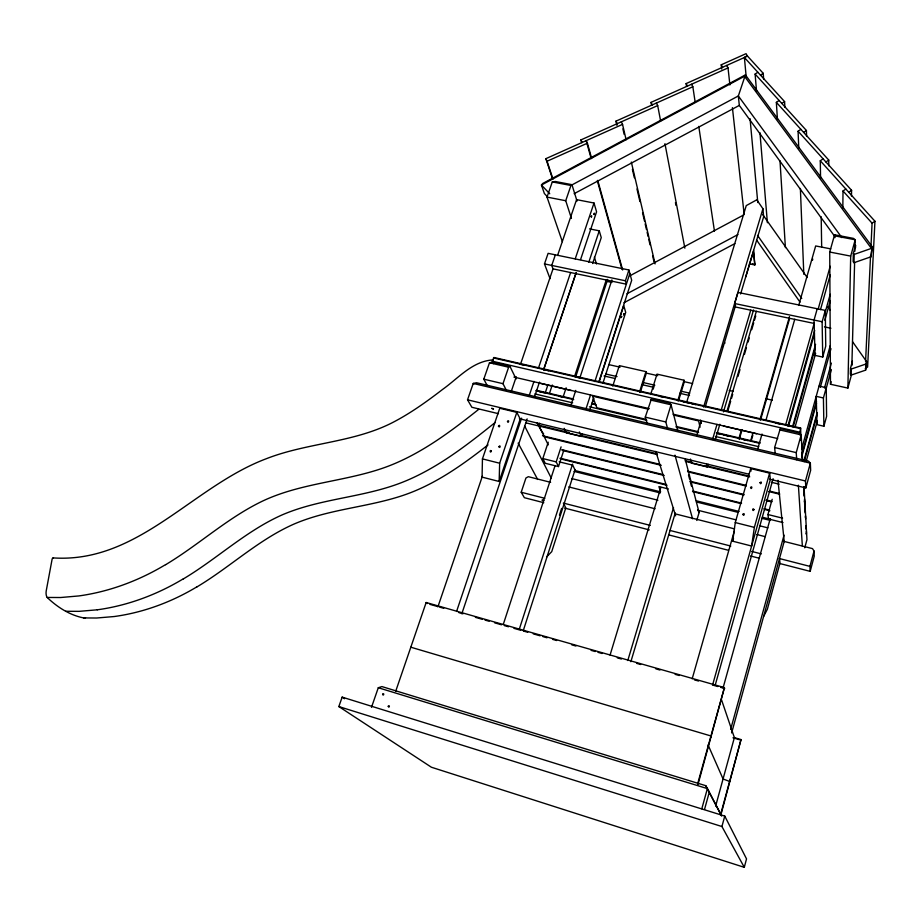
<?xml version="1.0" encoding="UTF-8"?>
<svg xmlns="http://www.w3.org/2000/svg" width="921" height="921" viewBox="0 0 921 921"><rect width="100%" height="100%" fill="white"/><g stroke="black" fill="none" stroke-linecap="round" stroke-linejoin="round"><path stroke-width="1.38" d="M834.875 237.699L834.887 234.832L853.422 238.378L855.218 239.771L854.918 251.203M842.83 208.088L843.014 190.981L845.858 189.047M482.443 458.888L482.074 477.124L499.147 481.487L520.204 418.94L516.831 412.378L499.746 408.268L482.443 458.888L499.654 463.228L499.147 481.487M851.465 196.012L851.591 190.302L798.081 131.231L800.879 129.354M847.884 388.086L850.693 256.107L855.218 239.771L834.311 235.776L829.729 252.032L830.477 384.264L847.884 388.086L851.649 374.145M852.42 361.044L850.509 368.101L850.359 374.156L851.096 375.112L865.602 370.15L866.557 361.55L852.547 341.703M855.505 247.714L855.574 245.239L853.341 253.321L853.134 261.645L853.986 262.715L870.99 256.798L872.118 246.609L745.4 74.912L542.734 183.475L541.433 185.04L544.38 193.537L547.12 196.426M851.096 375.112L851.246 369.056L850.509 368.101M853.986 262.715L854.204 254.403L853.341 253.321M851.867 365.568L854.607 262.646M865.579 361.516L870.529 255.98M871.001 245.999L872.072 223.181L843.014 190.981M865.602 370.15L866.557 361.55M870.99 256.798L872.118 246.609M823.109 158.861L820.289 160.772L874.95 221.236L867.605 367.03L865.245 368.642M725.023 342.992L724.735 343.13M769.622 473.129L754.357 527.376L751.617 546.038L732.702 541.203L735.269 522.564L750.696 468.582L769.622 473.129L770.347 479.369M801.005 440.319L800.614 428.035L493.921 357.486L492.321 361.216L493.575 363.668M804.137 496.143L804.309 494.473M804.701 506.066L804.862 504.443M806.278 534.33L806.439 532.822L806.243 533.57M812.472 260.206L812.794 259.089M744.295 867.329L746.528 858.89L724.758 816.075L342.163 697.128L338.836 706.557L431.408 767.239L744.295 867.329L721.926 826.528L338.836 706.557M779.661 563.491L810.181 571.354L809.927 566.38L814.037 551.046L812.506 548.617L783.253 541.214M810.181 571.354L814.245 556.169L814.037 551.046M804.758 547.811L806.957 539.66L804.021 486.553M823.904 426.239L823.42 397.964L816.213 396.352L817.008 424.662L823.904 426.239L826.598 416.35L826.252 387.683L819.045 386.095M804.436 501.346L804.563 498.998M804.447 501.611L804.666 500.828L804.528 503.165M720.498 814.947L741.014 739.575L734.129 737.548M720.752 815.43L741.014 739.575M805.081 512.824L805.207 510.568M805.322 517.314L805.495 515.737M721.926 826.528L724.758 816.075M823.42 397.964L826.252 387.683M731.642 732.932L784.151 541.617M806.232 461.214L817.261 421.012M825.642 390.516L831.341 369.712M830.477 384.264L831.179 381.731M715.64 806.082L734.382 737.617L721.523 699.799M803.872 486.633L803.86 491.25M769.507 479.162L805.84 487.934L805.472 480.981L810.353 463.148L808.592 461.168L476.537 382.745L473.244 383.435L467.534 399.806L471.863 407.266L498.422 413.679M805.84 487.934L810.653 470.309L810.353 463.148L473.244 383.435L473.728 384.287M701.802 808.776L707.386 788.606L705.762 785.682L381.927 686.582L378.289 687.734L371.485 707.363M801.627 449.149L830.224 345.617M801.673 454.962L816.513 401.13M820.323 387.327L830.984 348.679M704.519 809.455L709.274 792.221L707.478 788.975M801.696 456.966L816.547 403.087M803.941 460.753L817.203 412.55M730.652 729.386L784.047 535.136M804.263 461.605L817.226 414.427M824.479 388.063L831.341 363.093M799.52 434.7L800.614 428.035M796.711 459.706L796.239 452.625L801.166 434.873L799.416 432.962L780.294 428.541L774.619 447.537L775.206 453.236M817.238 308.754L814.049 320.071L815.05 355.391L822.729 357.049L825.734 346.192L825.297 310.412L737.974 292.429L734.647 303.527L735.119 306.923L814.152 323.432M783.011 522.587L768.505 518.972L767.93 514.528L772.189 499.286M792.555 426.711L815.569 344.304M822.729 357.049L822.131 321.751L825.297 310.412M793.269 426.642L815.212 348.046M824.836 313.577L830.224 294.271M795.284 426.308L815.638 353.307M824.848 320.243L830.224 300.96M723.089 687.837L770.186 518.822M697.611 783.909L724.424 687.607L426.158 602.507L395.662 691.383M697.98 784.577L724.424 687.607M712.497 685.328L770.382 479.254M785.532 425.318L814.279 322.972M818.159 309.134L830.201 266.261M715.214 685.143L773.099 478.701M787.858 426.055L814.659 330.455M820.484 309.663L830.201 275.034M788.537 426.25L814.463 333.724M692.178 678.823L734.394 530.841M757.672 449.252L762.012 434.033M765.961 420.206L794.765 319.242M798.703 305.415L815.672 245.953L830.754 248.866M732.702 541.203L733.496 538.44M750.673 440.814L753.044 432.536M751.651 439.421L752.837 435.299M759.94 419.746L789.493 316.617M760.539 420.045L789.608 318.528M739.022 438.074L741.417 429.831M739.241 439.444L742.027 429.842M727.153 410.57L756.348 311.275M727.843 410.893L730.675 401.257M731.481 398.505L732.702 394.372M737.951 376.482L739.977 369.609M744.421 354.47L746.447 347.585M748.059 342.082L749.28 337.961M751.697 329.706L753.723 322.822M754.529 320.071L755.75 315.938M696.771 520.446L699.108 512.513L685.074 458.646M712.543 439.501L717.01 424.351M721.074 410.593L750.753 310.101M690.416 459.038L691.441 463.136L707.259 466.97L708.076 464.207M715.375 439.421L719.842 424.27M723.492 411.883L753.528 309.974M749.406 263.867L754.84 264.96L753.608 250.431M627.788 660.518L673.516 507.632M703.598 407.082L762.933 208.745L756.797 199.822L746.263 205.602L686.709 402.155M700.628 420.08L700.869 423.176M696.621 435.737L701.134 420.644M705.233 406.932L735.545 305.461M700.95 423.51L701.192 422.67M630.862 661.704L675.254 512.962M740.611 293.983L763.624 216.849L762.933 208.745M610.07 655.061L660.887 487.37M677.741 400.773L684.004 380.223L656.995 374.133L650.652 394.533M678.512 400.831L684.338 381.697L684.004 380.223M667.702 428.875L665.791 421.956L671.052 404.768L669.648 402.972L651.492 398.781L645.264 417.132L647.371 423.994M653.173 389.18L654.44 385.105M639.531 391.966L645.909 371.624L619.315 365.625L612.764 386.095M640.314 392.3L646.323 373.109L645.909 371.624M523.243 630.735L575.141 469.503M602.852 383.412L625.716 312.369L623.747 305.576L599.053 382.088M585.986 408.97L590.419 395.282M594.839 381.582L629.849 273.433M564.228 428.334L566.231 432.824L581.266 436.462L582.141 433.745M589.601 410.651L593.55 398.425M598.811 382.134L631.691 280.26L628.916 269.98L548.11 253.344L544.484 263.924L550.056 278.672M519.237 629.4L572.597 464.069M591.996 403.951L593.769 398.494M559.461 515.092L561.614 508.415M548.214 442.23L542.837 458.566L545.232 463.275L558.494 466.579L563.825 450.185M553.003 268.874L626.361 284.198L625.417 280.778L628.916 269.98M570.859 405.39L575.763 390.389M579.781 378.117L611.901 279.926M503.292 624.369L554.937 466.061M558.494 466.579L556.203 461.882L561.096 446.858M574.52 376.608L606.179 280.157M575.648 376.977L607.664 279.385M563.007 397.319L566.139 387.787M539.556 423.211L538.647 425.939L537.07 422.704M549.538 393.186L552.266 385.001M592.64 263.533L601.252 237.606L599.26 230.814L589.544 228.88M543.793 502.705L524.371 497.697L521.205 492.251L525.937 477.999L528.332 476.687L550.62 482.328M545.117 393.244L547.845 385.047M588.795 262.209L599.26 230.814M456.563 611.475L521.62 418.146M529.414 394.994L533.996 381.375M538.578 367.767L570.652 272.455M575.234 258.836L594.01 203.023L576.581 199.638L557.562 255.497M543.724 369.367L576.189 272.558M461.835 613.685L527.146 418.894M534.456 397.101L539.487 382.123M543.597 369.862L576.016 273.146M580.587 259.526L596.578 211.842L594.01 203.023M499.654 463.228L516.831 412.378M555.351 254.829L551.737 265.432L553.21 269.45M437.866 606.939L482.397 476.169M511.167 391.713L516.267 376.724M520.446 364.474L552.922 269.116M506.262 390.078L502.993 383.689L508.645 367.203L509.785 366.04L516.094 378.968M571.446 218.438L565.724 200.732L570.951 185.478L571.941 184.672L577.03 201.077M487.163 385.45L483.79 379.176L489.488 362.77L492.77 362.103L509.785 366.04M562.351 241.647L547.016 197.094L552.289 181.921L555.375 181.506L571.941 184.672M805.817 526.052L805.863 526.835M804.735 506.711L804.781 507.552M801.731 453.178L801.984 452.648L801.8 454.514M763.601 616.494L767.343 609.311L780.018 563.042L779.5 558.563M834.311 235.776L834.887 234.832M745.4 74.912L738.343 95.968L739.31 105.42L834.967 236.72M546.556 556.975L551.725 551.656L565.793 507.862L563.341 503.073M495.371 422.336C467.856 444.394 439.639 466.475 406.967 480.417A167.634 146.416 -33.8 0 1 393.417 485.563C356.934 497.858 317.515 499.596 281.976 514.966C245.895 531.003 217.034 558.828 183.36 578.906M478.736 409.327C452.706 429.992 425.79 450.323 395.028 463.459A168.439 146.186 -33.7 0 1 381.432 468.639C342.451 481.764 300.096 483.329 262.589 501.07C227.522 517.855 198.832 544.829 165.642 564.688M488.015 444.912C465.612 462.48 442.207 479.334 415.866 490.536A161.094 141.512 -33.9 0 1 402.868 495.463C367.122 507.436 328.521 509.106 293.73 524.187C258.341 539.844 230.066 567.106 197.106 586.815M848.736 192.236L851.591 190.302M872.072 223.181L874.95 221.236M825.93 161.969L828.75 160.07L776.357 102.346L779.12 100.481M781.825 103.451L784.588 101.598L744.398 57.493L747.115 55.674L763.221 73.312L763.647 79.045M803.63 132.394L806.428 130.506L755.116 74.083L757.845 72.252M760.493 75.154L763.221 73.312M571.457 185.179L738.343 95.968L841.863 237.618M574.163 193.675L739.31 105.42M629.895 275.793L743.788 214.915M626.971 293.776L737.917 234.59M623.943 302.756L734.854 243.593M721.73 69.052L721.235 64.792L746.056 53.671L747.449 56.135L686.122 83.592L686.559 86.424M651.584 105.178L651.032 102.381L728.027 67.912L726.657 65.437M616.955 125.348L615.953 121.158L692.845 86.747L691.51 84.26M581.681 142.686L580.898 139.923L657.686 105.57L656.374 103.071M552.623 179.146L545.865 158.677L622.538 124.381L621.261 121.86M552.911 178.927L547.074 161.233L587.414 143.181L586.17 140.648L591.167 158.608M493.276 359.892C472.542 361.02 458.623 378.001 442.863 389.226C426.745 401.614 410.144 413.575 392.001 422.854C352.559 442.851 306.774 442.771 265.939 458.865C192.259 486.725 138.138 563.548 53.142 557.907M854.204 254.403L871.393 248.405L744.49 76.282L541.433 185.04L549.745 193.79M851.246 369.056L865.89 364.048M97.281 609.806L79.102 611.348L65.759 611.279M53.395 558.011A2.061 1.002 -86.5 0 0 52.083 559.358L46.246 590.752A6.148 2.982 -85.7 0 0 47.19 597.453L60.613 597.522L78.884 595.933A213.81 177.212 -44.1 0 0 165.596 564.608M47.19 597.487A251.053 115.574 89.2 0 0 65.333 611.06L68.384 612.661A251.053 115.574 89.2 0 0 83.719 617.933L96.613 618.014L114.146 616.54A204.52 171.813 -44.6 0 0 197.071 586.735M852.236 363.714L852.213 364.451M552.289 181.921L570.951 185.478M547.016 197.094L565.724 200.732M829.729 252.032L850.693 256.107M752.319 263.763L755.036 264.304M544.484 263.924L625.417 280.778M734.647 303.527L822.131 321.751M606.755 281.354L611.97 282.448M824.456 326.886L830.915 328.244M729.19 390.435L733.346 391.367M765.639 398.666L772.339 400.175M608.885 364.635L620.052 367.168M646.577 373.166L657.744 375.687M684.268 381.685L692.638 383.573M605.868 374.041L617.047 376.585M643.606 382.652L654.796 385.197M681.344 391.264L689.737 393.175M604.049 375.975L615.251 378.531M641.879 384.621L653.081 387.188M679.698 393.267L689.507 395.512M493.449 357.947L800.349 428.576M519.502 364.094L523.692 365.061M543.275 369.563L548.881 370.852M575.452 376.977L579.654 377.932M659.378 396.295L663.581 397.25M683.163 401.763L688.758 403.053M691.556 403.697L695.746 404.664M775.482 423.015L779.673 423.982M492.321 361.216L799.37 432.11M489.488 362.77L508.645 367.203M650.571 400.036L671.052 404.768L677.879 431.016M779.603 429.888L801.166 434.873L802.594 460.707M513.941 377.08L649.317 408.648M673.044 414.174L777.715 438.58M540.385 383.343L571.193 390.539M723.399 426.02L756.602 433.768M648.338 409.2L592.456 396.157L596.889 407.796L645.552 419.251M673.481 415.06L698.625 420.932L700.041 427.275M536.356 390.274L572.701 398.816M592.272 403.41L595.07 404.066M716.699 432.628L760.044 442.794M535.93 390.746L573.702 399.61M591.892 403.882L596.083 404.872M716.4 433.135L759.756 443.323M539.487 391.678L543.678 392.657M559.035 396.272L563.226 397.25M718.23 433.664L721.028 434.321M723.814 434.977L728.004 435.967M743.374 439.57L747.564 440.56M483.79 379.176L502.993 383.689M645.264 417.132L665.791 421.956M774.619 447.537L796.239 452.625M676.141 426.458L698.383 431.696M534.859 393.923L572.655 402.834M589.452 406.783L646.83 420.31M676.221 427.229L698.625 432.513M715.41 436.462L758.8 446.685M467.534 399.806L805.472 480.981M519.375 418.744L748.543 474.096M538.417 425.134L569.178 432.582M580.357 435.288L657.26 453.892M685.224 460.661L692.212 462.342M706.2 465.727L749.544 476.215M525.787 422.831L657.479 454.606M685.408 461.375L749.648 476.917M771.361 482.27L779.154 484.158M542.538 435.725L659.655 464.288M687.55 471.092L746.102 485.379M769.806 491.158L779.569 493.541M544.276 436.773L661.266 465.324M687.722 471.782L746.217 486.058M768.494 491.492L779.638 494.209M561.787 449.69L663.339 474.649M689.771 481.153L744.03 494.485M766.284 499.953L771.844 501.323M562.247 450.404L664.214 475.489M690.75 482.017L743.823 495.061M766.168 500.564L771.763 501.933M560.095 458.198L666.194 484.469M692.719 491.043L741.578 503.142M763.912 508.68L769.495 510.061M560.279 458.831L667.011 485.275M692.511 491.595L740.875 503.58M764.361 509.394L769.887 510.764M559.139 461.801L572.793 465.197L575.28 470.596L659.229 491.526M668.393 488.947L658.906 486.587L660.599 491.872M542.837 458.566L556.203 461.882M767.93 514.528L782.574 518.166M696.288 500.771L739.068 511.443M762.53 517.291L770.808 519.363M574.036 471.402L660.299 492.942M696.472 501.98L738.216 512.398M761.863 518.304L770.221 520.388M571.596 478.54L657.905 500.218M698.279 510.361L735.867 519.812M759.537 525.753L767.884 527.86M735.269 522.564L754.357 527.376M568.729 486.91L655.096 508.772M674.598 513.711L734.498 528.873M756.786 534.514L765.144 536.632M521.205 492.251L544.806 498.307M564.239 503.303L650.295 525.396M669.728 530.381L730.802 546.061M751.628 551.414L761.345 553.901M779.385 558.54L809.927 566.38M564.608 508.07L649.247 529.886M668.669 534.882L728.327 550.263M750.523 555.985L758.846 558.126M429.923 604.36L436.819 606.317M439.57 607.112L443.703 608.286M458.854 612.615L462.987 613.789M475.386 617.335L482.27 619.292M485.022 620.086L489.155 621.261M494.669 622.838L501.554 624.806M504.317 625.589L508.438 626.764M513.953 628.341L520.837 630.309M523.6 631.092L527.733 632.278M533.236 633.844L540.12 635.812M542.883 636.595L547.016 637.781M552.519 639.347L556.652 640.532M571.803 644.861L575.936 646.035M591.098 650.364L595.231 651.538M597.982 652.333L602.115 653.507M617.266 657.836L621.399 659.01M636.549 663.339L640.682 664.513M655.833 668.842L659.966 670.028M675.116 674.345L679.249 675.53M694.399 679.859L698.532 681.033M713.694 685.362L717.827 686.536M720.579 687.331L724.712 688.505M732.978 737.79L739.851 739.828M410.824 647.21L710.954 735.971L711.277 736.754M722.881 778.913L729.973 781.561M378.289 687.734L707.386 788.606L721.696 815.994M342.163 697.128L344.523 698.728M426.158 602.507L427.171 603.566M762.657 214.478L807.187 277.509M827.806 306.681L830.27 310.193M757.523 235.385L801.754 298.508M756.59 240.047L800.015 302.146M721.235 64.792L722.605 67.256M686.122 83.592L687.457 86.067M518.132 443.093L537.668 479.45M697.577 509.635L699.108 512.513M705.762 785.682L721.396 815.592M651.032 102.381L652.333 104.879M524.567 425.87L551.368 478.275M538.532 425.444L539.752 427.851A261.714 64.942 -78.7 0 0 543.666 433.941M615.953 121.158L617.22 123.667M580.898 139.923L582.141 142.456M538.152 424.213L548.237 444.901M545.865 158.677L547.074 161.233M708.065 744.916L723.066 778.97M579.367 431.984L581.266 436.462M594.379 257.132L596.497 263.959M655.81 451.405L675.623 515.852M587.414 143.181L591.627 158.354M597.752 180.401L622.654 270.003M597.326 180.712L621.94 269.116M674.966 455.147L692.546 518.765M688.505 475.006L689.599 479.162M690.324 481.925L691.406 486.081M622.538 124.381L626.119 139.727M631.334 162.061L655.096 263.913M622.895 128.859L624.208 134.443M632.393 169.395L634.362 177.788M636.975 188.978L639.922 201.561M642.536 212.739L644.504 221.132M645.161 223.93L646.461 229.525M647.118 232.311L648.108 236.513M648.752 239.31L650.065 244.894M652.69 256.084L653.991 261.679M706.649 464.242L707.259 466.97M675.438 202.62L675.979 205.418M657.686 105.57L660.645 121.1M664.95 143.688L684.867 248.163M750.696 468.582L751.064 471.08M692.845 86.747L695.182 102.312M698.774 126.384L714.454 231.136M745.688 276.979L753.447 251.433L754.84 264.96M728.027 67.912L729.904 84.939M732.414 107.653L744.133 214.098M777.969 480.29L784.208 541.513M744.398 57.493L746.24 77.399M750.039 118.636L757.776 202.539M755.116 74.083L756.532 91.237M759.952 132.682L767.389 222.732M798.38 485.194L802.364 546.107M776.357 102.346L777.428 119.431M779.995 160.749L785.406 247.645M802.041 453.673L802.145 455.504M802.156 455.814L802.375 459.763M804.102 490.72L803.975 493.126M804.206 492.597L804.079 494.991M804.758 502.636L804.632 504.961M805.012 507.034L804.873 509.325M805.104 508.806L804.977 511.086M805.53 516.543L805.668 518.984M806.082 526.317L805.956 528.47M806.174 527.963L806.243 529.356M806.347 531.21L806.428 532.591M784.588 101.598L784.888 107.308M798.081 131.231L798.772 148.396M800.372 188.471L803.814 274.32M806.428 130.506L806.6 136.239M820.289 160.772L820.565 177.995M821.187 216.769L821.67 246.92M828.75 160.07L828.785 165.826M183.325 578.814A212.014 176.982 -44.3 0 1 97.281 609.806M85.526 617.646A6.125 2.821 -85.6 0 1 83.719 617.933M498.457 426.17C499.85 428.852 500.264 423.223 498.457 426.17M498.906 446.72C500.299 449.425 500.725 443.749 498.906 446.72M491.365 450.991C490.237 454.295 489.293 448.918 491.365 450.991M722.709 346.549L723.1 345.363L722.709 346.549M591.19 216.711C591.593 218.622 591.938 213.672 591.19 216.711M593.999 214.179C594.413 216.021 594.747 211.128 593.999 214.179M621.249 317.48L621.652 316.49L621.249 317.48M623.575 314.809L623.978 313.831L623.575 314.809M754.023 509.589C752.204 512.755 752.365 506.665 754.023 509.589M760.044 482.662C760.873 486 762.496 480.106 760.044 482.662M750.557 487.474C751.386 490.824 753.01 484.93 750.557 487.474M742.925 514.298C743.754 517.683 745.4 511.731 742.925 514.298M388.236 706.257C388.892 709.055 390.469 704.346 388.236 706.257M382.618 694.204C383.274 696.978 384.84 692.304 382.618 694.204M507.483 421.369C508.093 424.477 509.854 418.963 507.483 421.369M491.791 408.371L493.472 408.993L491.791 408.371M542.227 500.149L543.666 500.667L542.227 500.149"/></g></svg>
